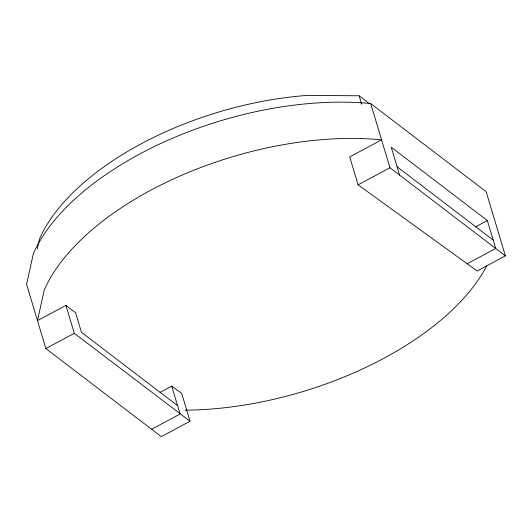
<?xml version="1.0" encoding="UTF-8"?>
<svg xmlns="http://www.w3.org/2000/svg" width="532" height="532" viewBox="0 0 532 532"><rect width="100%" height="100%" fill="white"/><g stroke="black" fill="none" stroke-linecap="round" stroke-linejoin="round"><path stroke-width="0.8" d="M37.306 248.71L39.395 239.22A226.998 116.914 -16.7 0 1 308.075 95.348L359.113 95.793L369.654 103.833M177.575 405.663L81.463 332.32L75.604 312.783L65.935 305.408L37.486 320.643L44.183 290.193A237.97 122.566 -16.7 0 1 381.584 139.85L349.71 156.92L358.089 184.83L477.151 270.988L505.4 255.859L486.142 191.666L370.698 103.567A237.97 122.566 -16.7 0 0 33.297 253.91L26.6 284.354L45.858 348.553L161.302 436.652L190.057 421.251L181.685 393.341L171.716 386.126L160.046 392.377M45.858 348.553L74.314 333.318L190.057 421.251M358.089 184.83L389.956 167.76L505.4 255.859M475.648 226.845L487.365 220.574L495.738 248.484L467.182 263.772M151.64 429.271L180.089 414.036L171.716 386.126M487.365 220.574L391.246 147.224L399.625 175.134M397.111 166.762L493.224 240.112M370.698 103.567L389.956 167.76M359.113 95.793L361.674 104.319M65.935 305.408L74.314 333.318M486.687 265.993A237.97 122.566 -16.7 0 1 185.036 410.145"/></g></svg>
